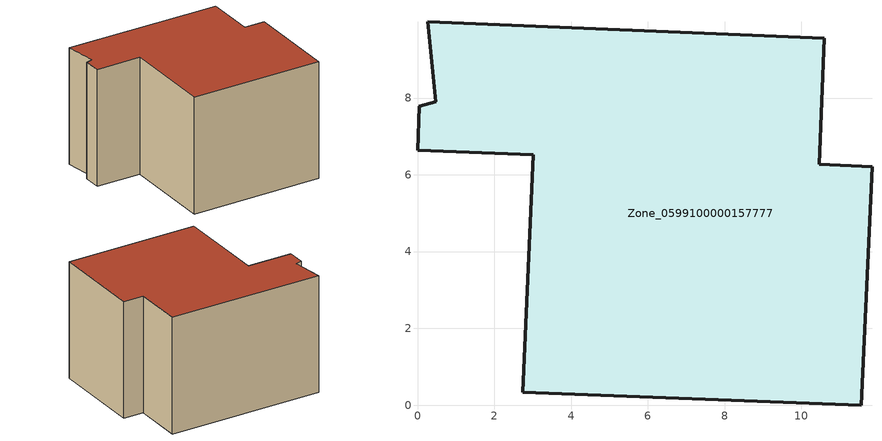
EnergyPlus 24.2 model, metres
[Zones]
Zone_0599100000157777
 floor ground (C_G): 11.56,0 2.74,0.34 3.02,6.52 0,6.64 0.05,7.78 0.47,7.9 0.27,9.98 10.6,9.56 10.47,6.27 11.84,6.21 z1.2
 wall outside (C_F): 10.47,6.27 10.6,9.56 0.27,9.98 0.47,7.9 0.05,7.78 0,6.64 3.02,6.52 2.74,0.34 11.56,0 11.84,6.21 10.47,6.27 z1.2:9.06
 roof outside (C_R): 0.47,7.9 0.05,7.78 0,6.64 3.02,6.52 2.74,0.34 11.56,0 11.84,6.21 10.47,6.27 10.6,9.56 0.27,9.98 z9.06
[BUILDING]
Pand.0599100000157777: North Axis=0; Terrain=City; Loads Convergence Tolerance Value=0.04; Temperature Convergence Tolerance Value=0.4; Solar Distribution=FullExterior; Maximum Number of Warmup Days=25; Minimum Number of Warmup Days=1
[Site:Location]
Rotterdam.The.Hague.AP_ZH_NLD Design_Conditions: Latitude=51.96; Longitude=4.45; Time Zone=1; Elevation=-4.5
[SITE:GROUNDTEMPERATURE:BUILDINGSURFACE]
18, 18, 18, 18, 18, 18, 18, 18, 18, 18, 18, 18
[MATERIAL] Thermal Absorptance=0.9; Solar Absorptance=0.7; Visible Absorptance=0.7
Name | Roughness | Thickness | Conductivity | Density | Specific Heat
G.TC.1965-1974 | MediumSmooth | 0.15 | 0.882353 | 540 | 1210
F.TC.1965-1974 | Rough | 0.3 | 0.697674 | 1920 | 840
R.TC.1965-1974 | MediumRough | 0.2 | 0.232558 | 1500 | 1000
[CONSTRUCTION]
C_G: G.TC.1965-1974
C_F: F.TC.1965-1974
C_R: R.TC.1965-1974
[ZONE]
Zone_0599100000157777: Type=1; Multiplier=1; Ceiling Height=Autocalculate; Volume=Autocalculate; Floor Area=autocalculate; Part of Total Floor Area=Yes
[ZONEINFILTRATION:DESIGNFLOWRATE]
Infil_Zone_0599100000157777: Zone or ZoneList or Space or SpaceList=Zone_0599100000157777; Schedule=AlwaysOn; Design Flow Rate Calculation Method=Flow/Area; Flow Rate per Floor Area=0.003; Constant Term Coefficient=1; Temperature Term Coefficient=0; Velocity Term Coefficient=0; Velocity Squared Term Coefficient=0
[HVACTEMPLATE:ZONE:IDEALLOADSAIRSYSTEM]
Zone_0599100000157777: Maximum Heating Supply Air Temperature=50; Minimum Cooling Supply Air Temperature=13; Maximum Heating Supply Air Humidity Ratio=0.0156; Minimum Cooling Supply Air Humidity Ratio=0.0077; Heating Limit=NoLimit; Cooling Limit=NoLimit; Dehumidification Control Type=ConstantSensibleHeatRatio; Cooling Sensible Heat Ratio=0.7; Dehumidification Setpoint=60; Humidification Control Type=None; Humidification Setpoint=30; Outdoor Air Method=None; Outdoor Air Flow Rate per Person=0.00944; Outdoor Air Flow Rate per Zone Floor Area=0; Outdoor Air Flow Rate per Zone=0; Demand Controlled Ventilation Type=None; Outdoor Air Economizer Type=NoEconomizer; Heat Recovery Type=None; Sensible Heat Recovery Effectiveness=0.7; Latent Heat Recovery Effectiveness=0.65
[ZONECONTROL:THERMOSTAT]
ThermostatControl_Zone_0599100000157777: Zone or ZoneList=Zone_0599100000157777; Control Type Schedule=DualSetpointControlType; Control 1=Thermostat_Zone_0599100000157777; Temperature Difference Between Cutout And Setpoint=0
[THERMOSTATSETPOINT:DUALSETPOINT]
Thermostat_Zone_0599100000157777: Heating Setpoint Temperature Schedule=HeatingSetpoint_Zone_0599100000157777; Cooling Setpoint Temperature Schedule=CoolingSetpoint_Zone_0599100000157777
[SCHEDULE:COMPACT]
HeatingSetpoint_Zone_0599100000157777: Through: 12/31, For: AllDays, Until: 24:00, 21
CoolingSetpoint_Zone_0599100000157777: Through: 12/31, For: AllDays, Until: 24:00, 24
DualSetpointControlType: Through: 12/31, For: AllDays, Until: 24:00, 4
AlwaysOn: Through: 12/31, For: AllDays, Until: 24:00, 1
